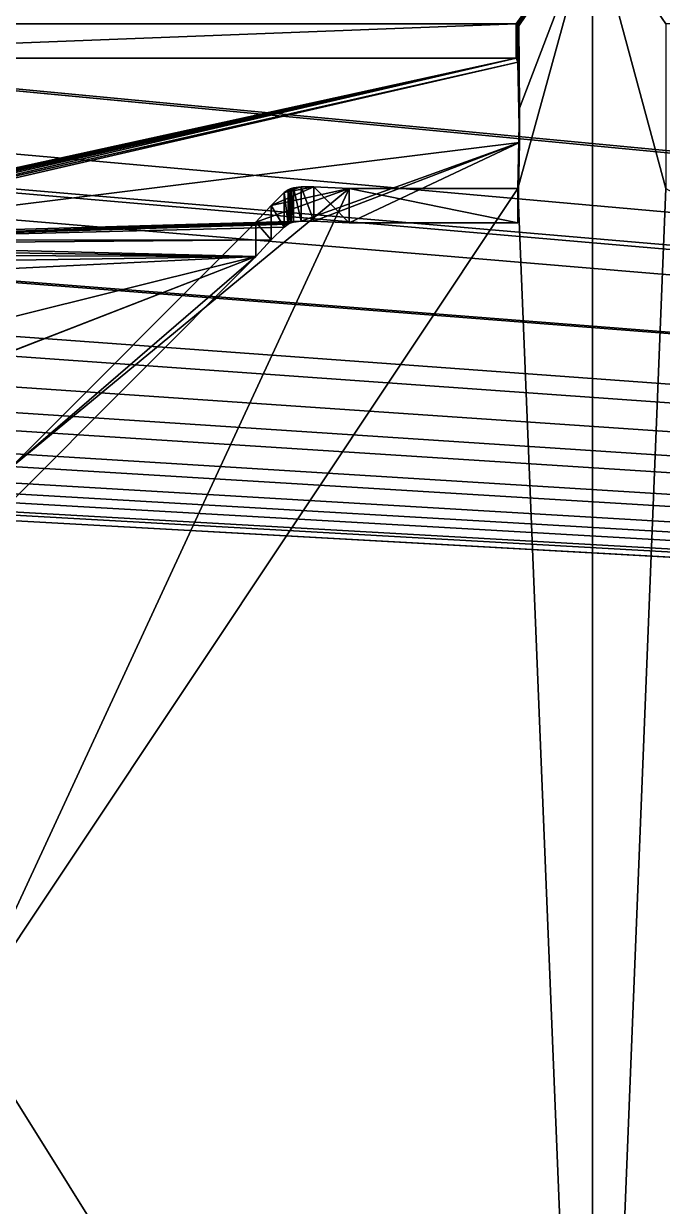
# Model space of a CAD drawing. Header units: metres. Extents: x 0 to 119, y 0 to 68.
# Drawn here: x 65.081 to 66.595, y 61.999 to 64.803 of the extents above; entities that cross this region are included whole.
import ezdxf

# ---------------------------------------------------------------- set-up
doc = ezdxf.new("R2010")
doc.units = ezdxf.units.M

msp = doc.modelspace()

# ---------------------------------------------------------------- linework, layer by layer
for points in [[(88.437897, 62.581509, 37.918488), (87.569298, 62.920338, 37.579655), (50.821098, 67, 33.5)], [(50.821098, 66, 34.5), (89.375198, 62.342007, 38.157993), (50.821098, 67, 33.5)], [(50.821098, 67, 33.5), (89.375198, 62.342007, 38.157993), (88.633743, 62.531464, 37.968533)], [(50.821098, 67, 33.5), (88.633743, 62.531464, 37.968533), (88.437897, 62.581509, 37.918488)], [(87.569298, 62.920338, 37.579655), (87.536636, 62.933086, 37.56691), (50.821098, 67, 33.5)], [(50.821098, 67, 33.5), (87.536636, 62.933086, 37.56691), (86.684731, 63.391529, 37.108467)], [(50.821098, 67, 33.5), (86.684731, 63.391529, 37.108467), (86.576988, 63.46772, 37.032284)], [(86.576988, 63.46772, 37.032284), (85.894836, 63.950054, 36.549946), (50.821098, 67, 33.5)], [(50.821098, 67, 33.5), (85.894836, 63.950054, 36.549946), (85.673393, 64.151131, 36.348873)], [(50.821098, 67, 33.5), (85.673393, 64.151131, 36.348873), (85.178619, 64.600388, 35.899612)], [(85.178619, 64.600388, 35.899612), (84.874023, 64.953468, 35.546532), (50.821098, 67, 33.5)], [(50.821098, 66, 34.5), (50.792446, 65.766663, 34.733341), (89.741478, 62.294712, 38.205288)], [(89.741478, 62.294712, 38.205288), (89.375198, 62.342007, 38.157993), (50.821098, 66, 34.5)], [(89.741478, 62.294712, 38.205288), (50.792446, 65.766663, 34.733341), (50.776531, 65.63707, 34.86293)], [(90.334648, 62.218117, 38.281879), (50.776531, 65.63707, 34.86293), (50.739777, 65.539383, 34.960613)], [(89.741478, 62.294712, 38.205288), (50.776531, 65.63707, 34.86293), (90.334648, 62.218117, 38.281879)], [(90.334648, 62.218117, 38.281879), (50.739777, 65.539383, 34.960613), (50.65696, 65.319267, 35.180725)], [(50.65696, 65.319267, 35.180725), (50.654789, 65.313507, 35.186493), (90.334648, 62.218117, 38.281879)], [(50.654789, 65.313507, 35.186493), (50.529243, 65.121895, 35.378098), (90.334648, 62.218117, 38.281879)], [(90.334648, 62.218117, 38.281879), (50.529243, 65.121895, 35.378098), (50.48299, 65.051315, 35.448681)], [(66.429298, 65.056313, 15.631657), (61.574043, 64.803192, 15.518578), (11.040807, 65.056313, 15.631657)], [(90.334648, 62.218117, 38.281879), (50.48299, 65.051315, 35.448681), (50.377182, 64.943848, 35.556145)], [(63.292458, 64.803192, 15.518578), (61.574043, 64.803192, 15.518578), (66.429298, 65.056313, 15.631657)], [(66.429298, 65.056313, 15.631657), (64.133751, 64.803192, 15.518578), (63.292458, 64.803192, 15.518578)], [(66.429298, 65.056313, 15.631657), (66.248352, 64.803192, 15.518578), (64.133751, 64.803192, 15.518578)], [(66.429298, 65.056313, 15.631657), (66.250717, 64.802483, 15.51826), (66.248352, 64.803192, 15.518578)], [(66.429298, 65.056313, 15.631657), (66.25206, 64.801872, 15.517988), (66.250717, 64.802483, 15.51826)], [(66.429298, 65.056313, 15.631657), (66.429298, 60.060982, 13.4), (66.251793, 64.412682, 15.344118)], [(66.429298, 65.056313, 15.631657), (66.251793, 64.412682, 15.344118), (66.256058, 64.603142, 15.429205)], [(66.252846, 64.801376, 15.517765), (66.25206, 64.801872, 15.517988), (66.429298, 65.056313, 15.631657)], [(66.429298, 65.056313, 15.631657), (66.253387, 64.800903, 15.517554), (66.252846, 64.801376, 15.517765)], [(66.429298, 65.056313, 15.631657), (66.253761, 64.800453, 15.517357), (66.253387, 64.800903, 15.517554)], [(66.254021, 64.800026, 15.517162), (66.253761, 64.800453, 15.517357), (66.429298, 65.056313, 15.631657)], [(66.429298, 65.056313, 15.631657), (66.254196, 64.799538, 15.516945), (66.254021, 64.800026, 15.517162)], [(66.256058, 64.603142, 15.429205), (66.254173, 64.797737, 15.51614), (66.429298, 65.056313, 15.631657)], [(66.429298, 65.056313, 15.631657), (66.254173, 64.797737, 15.51614), (66.254295, 64.798386, 15.516431)], [(66.429298, 65.056313, 15.631657), (66.254219, 64.799454, 15.516907), (66.254196, 64.799538, 15.516945)], [(66.254303, 64.798943, 15.51668), (66.254219, 64.799454, 15.516907), (66.429298, 65.056313, 15.631657)], [(66.429298, 65.056313, 15.631657), (66.254295, 64.798386, 15.516431), (66.254303, 64.798943, 15.51668)], [(70.256203, 64.803192, 15.518578), (66.429298, 65.056313, 15.631657), (73.641151, 65.021057, 15.61591)], [(68.390511, 64.803192, 15.518578), (66.602509, 64.803192, 15.518578), (66.429298, 65.056313, 15.631657)], [(66.429298, 65.056313, 15.631657), (66.602509, 64.803192, 15.518578), (66.602509, 64.412682, 15.344118)], [(70.256203, 64.803192, 15.518578), (70.009926, 64.803284, 15.51862), (66.429298, 65.056313, 15.631657)], [(66.429298, 65.056313, 15.631657), (69.868263, 64.807144, 15.520343), (68.390511, 64.803192, 15.518578)], [(66.602509, 64.412682, 15.344118), (66.429298, 60.060982, 13.4), (66.429298, 65.056313, 15.631657)], [(50.377182, 64.943848, 35.556145), (50.287701, 64.852966, 35.64703), (90.334648, 62.218117, 38.281879)], [(50.287701, 64.852966, 35.64703), (50.199875, 64.79055, 35.70945), (90.334648, 62.218117, 38.281879)], [(90.334648, 62.218117, 38.281879), (50.199875, 64.79055, 35.70945), (50.08651, 64.709984, 35.79002)], [(66.248352, 64.721611, 15.701184), (64.133751, 64.721611, 15.701184), (66.248352, 64.803192, 15.518578)], [(66.248352, 64.803192, 15.518578), (64.133751, 64.721611, 15.701184), (64.133751, 64.803192, 15.518578)], [(66.248352, 64.721611, 15.701184), (66.248352, 64.803192, 15.518578), (66.250717, 64.802483, 15.51826)], [(66.248352, 64.721611, 15.701184), (66.250717, 64.802483, 15.51826), (66.250717, 64.720909, 15.700866)], [(66.250717, 64.720909, 15.700866), (66.250717, 64.802483, 15.51826), (66.25206, 64.801872, 15.517988)], [(66.250717, 64.720909, 15.700866), (66.25206, 64.801872, 15.517988), (66.25206, 64.720299, 15.700594)], [(66.256058, 64.603142, 15.429205), (66.251793, 64.793602, 15.514292), (66.25293, 64.795143, 15.514982)], [(66.25293, 64.71357, 15.697587), (66.25293, 64.795143, 15.514982), (66.251793, 64.793602, 15.514292)], [(66.251793, 64.712021, 15.696898), (66.251793, 64.793602, 15.514292), (66.256058, 64.603142, 15.429205)], [(66.25293, 64.71357, 15.697587), (66.251793, 64.793602, 15.514292), (66.251793, 64.712021, 15.696898)], [(66.25206, 64.720299, 15.700594), (66.25206, 64.801872, 15.517988), (66.252846, 64.801376, 15.517765)], [(66.25206, 64.720299, 15.700594), (66.252846, 64.801376, 15.517765), (66.252846, 64.719795, 15.70037)], [(66.252846, 64.719795, 15.70037), (66.252846, 64.801376, 15.517765), (66.253387, 64.800903, 15.517554)], [(66.252846, 64.719795, 15.70037), (66.253387, 64.800903, 15.517554), (66.253387, 64.719322, 15.700161)], [(66.25293, 64.795143, 15.514982), (66.253822, 64.796715, 15.515686), (66.256058, 64.603142, 15.429205)], [(66.253822, 64.715141, 15.698292), (66.253822, 64.796715, 15.515686), (66.25293, 64.795143, 15.514982)], [(66.253822, 64.715141, 15.698292), (66.25293, 64.795143, 15.514982), (66.25293, 64.71357, 15.697587)], [(66.253387, 64.719322, 15.700161), (66.253387, 64.800903, 15.517554), (66.253761, 64.800453, 15.517357)], [(66.253387, 64.719322, 15.700161), (66.253761, 64.800453, 15.517357), (66.253761, 64.71888, 15.699963)], [(66.253761, 64.71888, 15.699963), (66.253761, 64.800453, 15.517357), (66.254021, 64.800026, 15.517162)], [(66.253761, 64.71888, 15.699963), (66.254021, 64.800026, 15.517162), (66.254021, 64.718437, 15.699766)], [(66.256058, 64.603142, 15.429205), (66.253822, 64.796715, 15.515686), (66.254173, 64.797737, 15.51614)], [(66.254173, 64.716156, 15.698746), (66.254173, 64.797737, 15.51614), (66.253822, 64.796715, 15.515686)], [(66.254173, 64.716156, 15.698746), (66.253822, 64.796715, 15.515686), (66.253822, 64.715141, 15.698292)], [(66.254021, 64.718437, 15.699766), (66.254021, 64.800026, 15.517162), (66.254196, 64.799538, 15.516945)], [(66.254021, 64.718437, 15.699766), (66.254196, 64.799538, 15.516945), (66.254196, 64.717957, 15.699551)], [(66.254295, 64.716812, 15.699037), (66.254295, 64.798386, 15.516431), (66.254173, 64.797737, 15.51614)], [(66.254295, 64.716812, 15.699037), (66.254173, 64.797737, 15.51614), (66.254173, 64.716156, 15.698746)], [(66.254196, 64.717957, 15.699551), (66.254196, 64.799538, 15.516945), (66.254219, 64.799454, 15.516907)], [(66.254196, 64.717957, 15.699551), (66.254219, 64.799454, 15.516907), (66.254219, 64.717873, 15.699513)], [(66.254219, 64.717873, 15.699513), (66.254219, 64.799454, 15.516907), (66.254303, 64.798943, 15.51668)], [(66.254219, 64.717873, 15.699513), (66.254303, 64.798943, 15.51668), (66.254303, 64.717369, 15.699286)], [(66.254303, 64.717369, 15.699286), (66.254303, 64.798943, 15.51668), (66.254295, 64.798386, 15.516431)], [(66.254303, 64.717369, 15.699286), (66.254295, 64.798386, 15.516431), (66.254295, 64.716812, 15.699037)], [(90.334648, 62.218117, 38.281879), (50.08651, 64.709984, 35.79002), (50.000286, 64.667099, 35.832905)], [(66.248352, 64.721611, 15.701184), (64.433739, 64.323982, 15.523544), (64.133751, 64.721611, 15.701184)], [(66.248352, 64.721611, 15.701184), (64.439415, 64.320854, 15.522145), (64.433739, 64.323982, 15.523544)], [(64.442947, 64.318146, 15.520932), (64.439415, 64.320854, 15.522145), (66.248352, 64.721611, 15.701184)], [(64.445877, 64.315056, 15.519558), (64.442947, 64.318146, 15.520932), (66.248352, 64.721611, 15.701184)], [(66.248352, 64.721611, 15.701184), (64.449013, 64.310661, 15.517592), (64.445877, 64.315056, 15.519558)], [(66.248352, 64.721611, 15.701184), (64.452362, 64.304024, 15.514626), (64.449013, 64.310661, 15.517592)], [(66.251793, 64.712021, 15.696898), (64.452362, 64.304024, 15.514626), (66.248352, 64.721611, 15.701184)], [(64.454308, 64.297508, 15.511715), (64.452362, 64.304024, 15.514626), (66.251793, 64.712021, 15.696898)], [(66.251793, 64.712021, 15.696898), (66.256058, 64.521561, 15.611811), (64.454308, 64.297508, 15.511715)], [(66.254219, 64.717873, 15.699513), (66.248352, 64.721611, 15.701184), (66.254196, 64.717957, 15.699551)], [(66.254196, 64.717957, 15.699551), (66.248352, 64.721611, 15.701184), (66.250717, 64.720909, 15.700866)], [(66.251793, 64.712021, 15.696898), (66.248352, 64.721611, 15.701184), (66.25293, 64.71357, 15.697587)], [(66.25293, 64.71357, 15.697587), (66.248352, 64.721611, 15.701184), (66.254219, 64.717873, 15.699513)], [(66.254196, 64.717957, 15.699551), (66.250717, 64.720909, 15.700866), (66.254021, 64.718437, 15.699766)], [(66.254021, 64.718437, 15.699766), (66.250717, 64.720909, 15.700866), (66.25206, 64.720299, 15.700594)], [(66.251793, 64.712021, 15.696898), (66.256058, 64.603142, 15.429205), (66.256058, 64.521561, 15.611811)], [(66.254021, 64.718437, 15.699766), (66.25206, 64.720299, 15.700594), (66.253761, 64.71888, 15.699963)], [(66.253761, 64.71888, 15.699963), (66.25206, 64.720299, 15.700594), (66.252846, 64.719795, 15.70037)], [(66.253761, 64.71888, 15.699963), (66.252846, 64.719795, 15.70037), (66.253387, 64.719322, 15.700161)], [(66.25293, 64.71357, 15.697587), (66.254219, 64.717873, 15.699513), (66.253822, 64.715141, 15.698292)], [(66.253822, 64.715141, 15.698292), (66.254219, 64.717873, 15.699513), (66.254303, 64.717369, 15.699286)], [(66.253822, 64.715141, 15.698292), (66.254303, 64.717369, 15.699286), (66.254173, 64.716156, 15.698746)], [(66.254173, 64.716156, 15.698746), (66.254303, 64.717369, 15.699286), (66.254295, 64.716812, 15.699037)], [(50.000286, 64.667099, 35.832905), (49.888046, 64.611275, 35.888733), (90.334648, 62.218117, 38.281879)], [(49.888046, 64.611275, 35.888733), (49.783546, 64.576668, 35.923332), (90.334648, 62.218117, 38.281879)], [(66.256058, 64.521561, 15.611811), (66.256058, 64.603142, 15.429205), (66.251793, 64.412682, 15.344118)], [(90.334648, 62.218117, 38.281879), (49.783546, 64.576668, 35.923332), (49.694962, 64.54734, 35.95266)], [(90.334648, 62.218117, 38.281879), (49.694962, 64.54734, 35.95266), (49.555313, 64.520775, 35.979225)], [(49.321098, 64.5, 36), (90.334648, 62.218117, 38.281879), (49.506683, 64.51152, 35.988472)], [(49.555313, 64.520775, 35.979225), (49.506683, 64.51152, 35.988472), (90.334648, 62.218117, 38.281879)], [(64.454308, 64.297508, 15.511715), (66.256058, 64.521561, 15.611811), (65.73877, 64.334534, 15.528258)], [(66.256058, 64.521561, 15.611811), (65.768372, 64.334808, 15.528381), (65.73877, 64.334534, 15.528258)], [(66.256058, 64.521561, 15.611811), (65.851822, 64.331108, 15.526724), (65.768372, 64.334808, 15.528381)], [(66.251793, 64.331108, 15.526724), (65.851822, 64.331108, 15.526724), (66.256058, 64.521561, 15.611811)], [(66.256058, 64.521561, 15.611811), (66.251793, 64.412682, 15.344118), (66.251793, 64.331108, 15.526724)], [(25.088182, 61.085785, 39.414211), (90.334648, 62.218117, 38.281879), (49.321098, 64.5, 36)], [(65.851822, 64.412682, 15.344118), (66.251793, 64.412682, 15.344118), (64.940247, 62.443775, 14.46451)], [(64.940247, 62.443775, 14.46451), (66.251793, 64.412682, 15.344118), (66.429298, 60.060982, 13.4)], [(64.940247, 62.443775, 14.46451), (65.046959, 63.747219, 15.046823), (65.851822, 64.412682, 15.344118)], [(65.851822, 64.412682, 15.344118), (65.046959, 63.747219, 15.046823), (65.630989, 64.332626, 15.308355)], [(65.851822, 64.412682, 15.344118), (65.630989, 64.332626, 15.308355), (65.667389, 64.372215, 15.326039)], [(65.851822, 64.412682, 15.344118), (65.667389, 64.372215, 15.326039), (65.768372, 64.416397, 15.345776)], [(65.768372, 64.416397, 15.345776), (65.667389, 64.372215, 15.326039), (65.698151, 64.402557, 15.339596)], [(65.698151, 64.320984, 15.522202), (65.698151, 64.402557, 15.339596), (65.667389, 64.372215, 15.326039)], [(65.768372, 64.416397, 15.345776), (65.698151, 64.402557, 15.339596), (65.73877, 64.416115, 15.345652)], [(65.73877, 64.416115, 15.345652), (65.698151, 64.402557, 15.339596), (65.707359, 64.409195, 15.342562)], [(65.707359, 64.327621, 15.525167), (65.707359, 64.409195, 15.342562), (65.698151, 64.402557, 15.339596)], [(65.707359, 64.327621, 15.525167), (65.698151, 64.402557, 15.339596), (65.698151, 64.320984, 15.522202)], [(65.73877, 64.416115, 15.345652), (65.707359, 64.409195, 15.342562), (65.720215, 64.413857, 15.34464)], [(65.720215, 64.413857, 15.34464), (65.707359, 64.409195, 15.342562), (65.712204, 64.411705, 15.343681)], [(65.712204, 64.330124, 15.526287), (65.712204, 64.411705, 15.343681), (65.707359, 64.409195, 15.342562)], [(65.712204, 64.330124, 15.526287), (65.707359, 64.409195, 15.342562), (65.707359, 64.327621, 15.525167)], [(65.720215, 64.413857, 15.34464), (65.712204, 64.411705, 15.343681), (65.715042, 64.412682, 15.344118)], [(65.715042, 64.331108, 15.526724), (65.715042, 64.412682, 15.344118), (65.712204, 64.411705, 15.343681)], [(65.715042, 64.331108, 15.526724), (65.712204, 64.411705, 15.343681), (65.712204, 64.330124, 15.526287)], [(65.720215, 64.332275, 15.527246), (65.720215, 64.413857, 15.34464), (65.715042, 64.412682, 15.344118)], [(65.720215, 64.332275, 15.527246), (65.715042, 64.412682, 15.344118), (65.715042, 64.331108, 15.526724)], [(65.73877, 64.334534, 15.528258), (65.73877, 64.416115, 15.345652), (65.720215, 64.413857, 15.34464)], [(65.73877, 64.334534, 15.528258), (65.720215, 64.413857, 15.34464), (65.720215, 64.332275, 15.527246)], [(65.768372, 64.334808, 15.528381), (65.768372, 64.416397, 15.345776), (65.73877, 64.416115, 15.345652)], [(65.768372, 64.334808, 15.528381), (65.73877, 64.416115, 15.345652), (65.73877, 64.334534, 15.528258)], [(65.851822, 64.331108, 15.526724), (65.851822, 64.412682, 15.344118), (65.768372, 64.416397, 15.345776)], [(65.851822, 64.331108, 15.526724), (65.768372, 64.416397, 15.345776), (65.768372, 64.334808, 15.528381)], [(66.251793, 64.331108, 15.526724), (66.251793, 64.412682, 15.344118), (65.851822, 64.412682, 15.344118)], [(66.251793, 64.331108, 15.526724), (65.851822, 64.412682, 15.344118), (65.851822, 64.331108, 15.526724)], [(66.602509, 64.412682, 15.344118), (67.180939, 64.092476, 15.201065), (66.429298, 60.060982, 13.4)], [(65.667389, 64.290634, 15.508645), (65.667389, 64.372215, 15.326039), (65.630989, 64.332626, 15.308355)], [(65.698151, 64.320984, 15.522202), (65.667389, 64.372215, 15.326039), (65.667389, 64.290634, 15.508645)], [(64.454308, 64.297508, 15.511715), (65.73877, 64.334534, 15.528258), (64.455193, 64.290176, 15.508439)], [(64.455193, 64.290176, 15.508439), (65.73877, 64.334534, 15.528258), (65.720215, 64.332275, 15.527246)], [(64.455193, 64.290176, 15.508439), (65.720215, 64.332275, 15.527246), (65.715042, 64.331108, 15.526724)], [(65.715042, 64.331108, 15.526724), (65.712204, 64.330124, 15.526287), (64.455193, 64.290176, 15.508439)], [(64.455193, 64.290176, 15.508439), (65.712204, 64.330124, 15.526287), (65.707359, 64.327621, 15.525167)], [(64.455193, 64.290176, 15.508439), (65.707359, 64.327621, 15.525167), (65.698151, 64.320984, 15.522202)], [(65.667389, 64.290634, 15.508645), (64.455193, 64.290176, 15.508439), (65.698151, 64.320984, 15.522202)], [(65.630989, 64.251053, 15.49096), (65.630989, 64.332626, 15.308355), (65.046959, 63.747219, 15.046823)], [(65.667389, 64.290634, 15.508645), (65.630989, 64.332626, 15.308355), (65.630989, 64.251053, 15.49096)], [(65.630989, 64.251053, 15.49096), (64.451744, 64.26873, 15.498858), (64.454559, 64.280144, 15.503957)], [(65.630989, 64.251053, 15.49096), (64.454559, 64.280144, 15.503957), (65.667389, 64.290634, 15.508645)], [(65.667389, 64.290634, 15.508645), (64.454559, 64.280144, 15.503957), (64.455193, 64.290176, 15.508439)], [(65.630989, 64.251053, 15.49096), (65.046959, 63.665634, 15.229428), (63.71349, 63.505173, 15.15774)], [(63.71349, 63.505173, 15.15774), (63.713932, 63.505352, 15.157819), (65.630989, 64.251053, 15.49096)], [(65.630989, 64.251053, 15.49096), (63.713932, 63.505352, 15.157819), (63.714935, 63.505932, 15.158078)], [(65.630989, 64.251053, 15.49096), (63.714935, 63.505932, 15.158078), (63.719334, 63.509457, 15.159656)], [(63.719334, 63.509457, 15.159656), (64.084785, 63.866852, 15.31932), (65.630989, 64.251053, 15.49096)], [(65.630989, 64.251053, 15.49096), (64.084785, 63.866852, 15.31932), (64.396957, 64.190186, 15.46377)], [(65.630989, 64.251053, 15.49096), (64.396957, 64.190186, 15.46377), (64.432304, 64.232544, 15.482692)], [(64.432304, 64.232544, 15.482692), (64.445976, 64.254959, 15.492708), (65.630989, 64.251053, 15.49096)], [(65.630989, 64.251053, 15.49096), (64.445976, 64.254959, 15.492708), (64.451744, 64.26873, 15.498858)], [(65.630989, 64.251053, 15.49096), (65.046959, 63.747219, 15.046823), (65.046959, 63.665634, 15.229428)], [(67.180939, 64.092476, 15.201065), (67.180939, 62.082047, 14.302908), (66.429298, 60.060982, 13.4)], [(64.940247, 62.443775, 14.46451), (66.429298, 60.060982, 13.4), (64.940247, 62.09478, 14.308599)], [(25.088182, 61.085785, 39.414211), (90.871201, 62.214554, 38.285446), (90.334648, 62.218117, 38.281879)], [(117.121101, 61.085785, 39.414211), (90.871201, 62.214554, 38.285446), (25.088182, 61.085785, 39.414211)], [(48.252769, 60.060982, 13.4), (62.86113, 62.09478, 14.308599), (66.429298, 60.060982, 13.4)], [(66.429298, 60.060982, 13.4), (62.86113, 62.09478, 14.308599), (63.895912, 62.090775, 14.306807)], [(66.429298, 60.060982, 13.4), (63.895912, 62.090775, 14.306807), (64.940247, 62.09478, 14.308599)], [(66.429298, 60.060982, 13.4), (80.351204, 62.113972, 14.317171), (83.421097, 60.060982, 13.4)], [(66.429298, 60.060982, 13.4), (79.165161, 62.014317, 14.27265), (80.351204, 62.113972, 14.317171)], [(66.429298, 60.060982, 13.4), (67.180939, 62.082047, 14.302908), (67.184433, 62.082047, 14.302908)], [(67.184433, 62.082047, 14.302908), (67.669647, 62.082043, 14.302907), (66.429298, 60.060982, 13.4)], [(66.429298, 60.060982, 13.4), (67.796608, 62.078541, 14.301341), (67.829651, 62.082047, 14.302908)], [(71.360527, 62.082047, 14.302908), (66.429298, 60.060982, 13.4), (69.582855, 62.082047, 14.302908)], [(69.582855, 62.082047, 14.302908), (66.429298, 60.060982, 13.4), (67.829651, 62.082047, 14.302908)], [(71.360527, 62.082047, 14.302908), (73.995377, 61.959965, 14.248367), (66.429298, 60.060982, 13.4)], [(66.429298, 60.060982, 13.4), (67.669647, 62.082043, 14.302907), (67.796608, 62.078541, 14.301341)], [(66.429298, 60.060982, 13.4), (78.846725, 61.979504, 14.257096), (79.165161, 62.014317, 14.27265)]]:
    msp.add_3dface(points)

doc.saveas('drawing.dxf')
